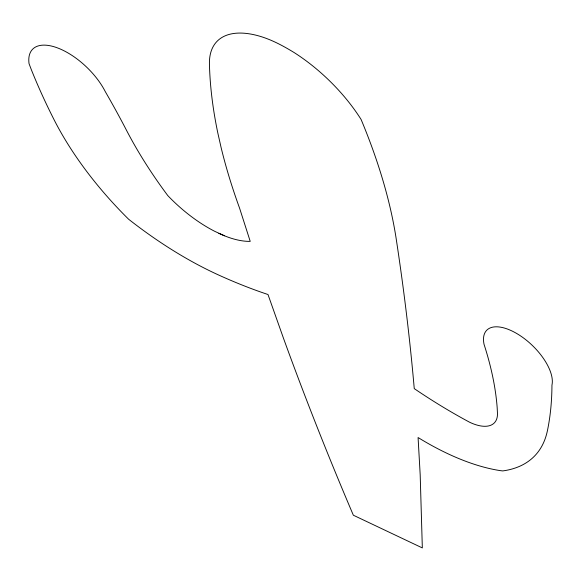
<?xml version="1.0" encoding="UTF-8"?>
<svg xmlns="http://www.w3.org/2000/svg" width="581" height="581" viewBox="0 0 581 581"><rect width="100%" height="100%" fill="white"/><g stroke="black" fill="none" stroke-linecap="round" stroke-linejoin="round"><path stroke-width="0.87" d="M224.44 235.784L214.876 231.398A94.151 45.1 43.9 0 1 167.8 195.608A299.985 143.71 43.9 0 1 126.491 130.275A678.731 325.149 43.9 0 0 105.314 91.675A51.469 24.656 43.9 0 0 57.149 47.773A51.469 24.656 43.9 0 0 29.05 63.685L31.221 69.386A521.048 249.605 43.9 0 0 54.011 119.599A219.495 105.146 43.9 0 0 128.612 219.226A267.434 128.118 43.9 0 0 218.892 275.14A438.452 210.039 43.9 0 0 267.994 294.516L283.434 338.127A3260.637 1562.011 43.9 0 0 353.35 515.216L422.336 547.919L420.186 474.735L418.08 437.537A198.622 95.146 43.9 0 0 500.611 470.675L502.739 470.922A194.439 93.149 43.9 0 0 546.982 432.584L547.382 430.913A591.56 283.383 43.9 0 0 551.95 385.145A43.379 20.778 43.9 0 0 517.446 333.93A43.379 20.778 43.9 0 0 484.046 344.344A391.376 187.489 43.9 0 1 497.183 407.782L497.445 412.968A42.515 20.364 43.9 0 1 469.702 422.278A371.252 177.851 43.9 0 1 414.253 388.616C409.859 338.135 403.686 287.82 396.031 237.731A613.681 293.986 43.9 0 0 361.099 119.475A111.806 53.561 43.9 0 0 294.124 52.551C282.519 45.463 270.405 38.963 257.172 35.492A103.215 49.443 43.9 0 0 209.436 64.106A656.407 314.452 43.9 0 0 217.817 132.991L221.114 147.589A656.407 314.452 43.9 0 0 239.597 208.209L250.222 241.369A86.039 41.215 43.9 0 1 224.44 235.784L218.841 233.322"/></g></svg>
